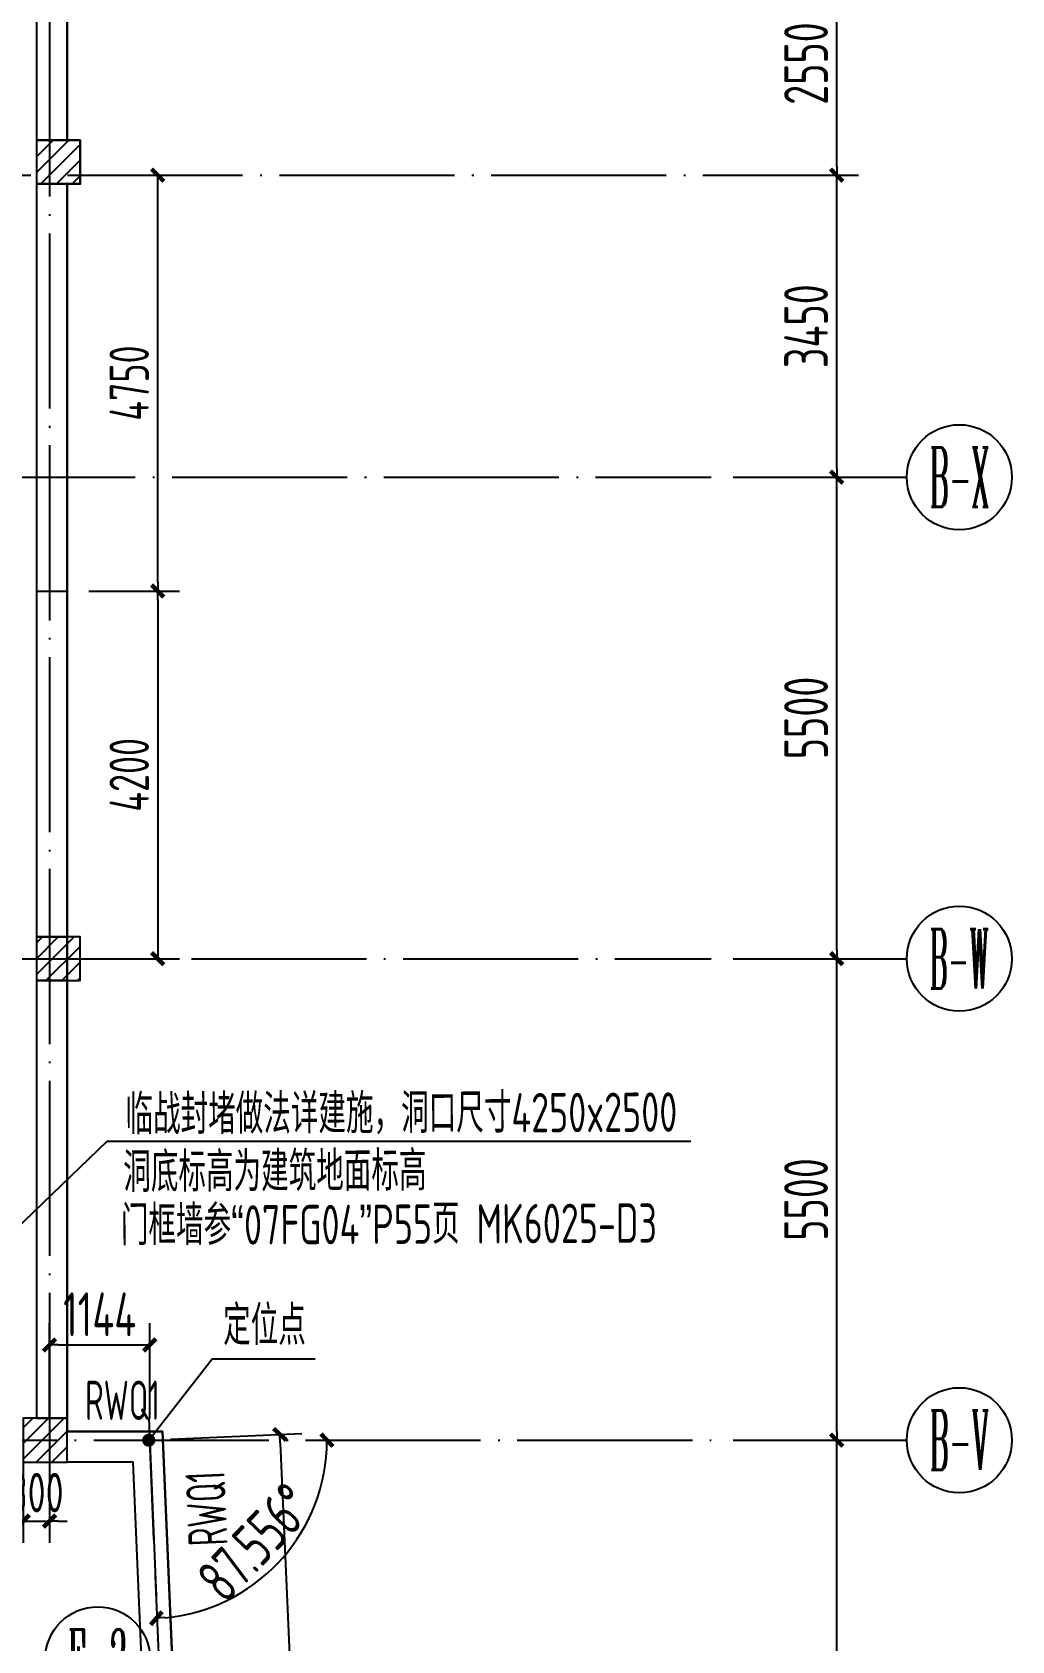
# Model space of a CAD drawing. Header units: millimetres. Extents: x 156735 to 386235, y 467499 to 703525.
# Drawn here: x 358848 to 370043, y 632703 to 651078 of the extents above; entities that cross this region are included whole.
import ezdxf
from ezdxf.enums import TextEntityAlignment as Align

# ---------------------------------------------------------------- set-up
doc = ezdxf.new("R2010")
doc.units = ezdxf.units.MM
doc.header["$LTSCALE"] = 100
doc.header["$PDMODE"] = 35
doc.header["$PDSIZE"] = 200
doc.linetypes.add('DOTE', pattern=[2.42, 2, -0.2, 0.02, -0.2])
for name, color, linetype in [('B-TEXT', 7, 'Continuous'), ('COLU', 7, 'Continuous'), ('h斜线-柱', 7, 'Continuous'), ('Q-AXIS', 3, 'Continuous'), ('Q-DIM', 4, 'Continuous'), ('Q-dote', 253, 'DOTE'), ('Q-TEXT', 2, 'Continuous'), ('WALL', 3, 'Continuous')]:
    doc.layers.add(name, color=color, linetype=linetype)
doc.styles.add('_TCH_AXIS', font='COMPLEX', dxfattribs={"bigfont": 'GBCBIG'})
doc.styles.add('COMPLEX', font='tssdeng.shx', dxfattribs={"width": 0.7, "bigfont": 'tssdchn.shx'})
doc.styles.add('TSSD_Dimension', font='Tssdeng.shx', dxfattribs={"width": 0.7, "bigfont": 'hztxt.shx'})
doc.styles.add('TSSD_REIN', font='Tssdeng.shx', dxfattribs={"width": 0.7, "bigfont": 'hztxt.shx'})
doc.dimstyles.new('TSSD_100_100', dxfattribs={"dimtxt": 300, "dimasz": 100, "dimexe": 100, "dimexo": 250, "dimgap": 100, "dimtad": 1, "dimdec": 0, "dimzin": 0, "dimdsep": 46, "dimtxsty": 'TSSD_Dimension', "dimblk": 'ARCHTICK', "dimcen": 0, "dimdle": 100, "dimclrt": 7, "dimadec": 0, "dimazin": 0, "dimtfac": 1, "dimtdec": 0, "dimtix": 1, "dimtmove": 2, "dimatfit": 3, "dimfxl": 1, "dimtolj": 1, "dimtzin": 0, "dimarcsym": 0})
doc.dimstyles.new('TSSD_100_100$0', dxfattribs={"dimtxt": 300, "dimasz": 100, "dimexe": 250, "dimexo": 250, "dimgap": 100, "dimtad": 1, "dimdec": 0, "dimzin": 0, "dimdsep": 46, "dimtxsty": 'TSSD_Dimension', "dimblk": '_tsdbk', "dimblk1": '_tsdbk', "dimblk2": '_tsdbk', "dimsah": 1, "dimcen": 0, "dimclrt": 7, "dimadec": 0, "dimazin": 0, "dimtfac": 1, "dimtdec": 0, "dimtix": 1, "dimtmove": 2, "dimatfit": 3, "dimldrblk": '_tsdbk', "dimfxl": 1, "dimtolj": 1, "dimtzin": 0, "dimarcsym": 0})
pattern_1 = [(45, (-467527.32, -323147.44), (-89.802561, 89.802561), [])]

# ---------------------------------------------------------------- blocks, each defined once
blk = doc.blocks.new('_tsdbk')
blk.add_line((-1, 0), (0, 0))
at = {"const_width": 0.5}
blk.add_lwpolyline([(-0.7, -0.7), (0.7, 0.7)], dxfattribs=at)
blk = doc.blocks.new('*D624')
at = {"layer": 'Defpoints', "color": 0}
for p in [(366607, 645995), (368041, 645995), (366607, 640495)]:
    blk.add_point(p, dxfattribs=at)
at = {"layer": 'Q-AXIS', "color": 0, "lineweight": -2}
for p, q in [((366857, 645995), (368291, 645995)), ((368041, 640595), (368041, 645895)), ((366857, 640495), (368291, 640495))]:
    blk.add_line(p, q, dxfattribs=at)
at = {"layer": 'Q-AXIS', "color": 0, "lineweight": -2, "xscale": 100, "yscale": 100, "zscale": 100}
for p, rotation in [((368041, 645995), 90), ((368041, 640495), 270)]:
    blk.add_blockref('_tsdbk', p, dxfattribs=dict(at, rotation=rotation))
at = {"layer": 'Q-AXIS', "color": 7, "insert": (367691, 643245), "char_height": 500, "attachment_point": 5, "rotation": 90, "style": 'TSSD_Dimension'}
blk.add_mtext('\\A1;5500', dxfattribs=at)
blk = doc.blocks.new('*D625')
at = {"layer": 'Defpoints', "color": 0}
for p in [(366607, 640495), (368041, 640495), (366607, 634995)]:
    blk.add_point(p, dxfattribs=at)
at = {"layer": 'Q-AXIS', "color": 0, "lineweight": -2}
for p, q in [((366857, 640495), (368291, 640495)), ((368041, 635095), (368041, 640395)), ((366857, 634995), (368291, 634995))]:
    blk.add_line(p, q, dxfattribs=at)
at = {"layer": 'Q-AXIS', "color": 0, "lineweight": -2, "xscale": 100, "yscale": 100, "zscale": 100}
for p, rotation in [((368041, 640495), 90), ((368041, 634995), 270)]:
    blk.add_blockref('_tsdbk', p, dxfattribs=dict(at, rotation=rotation))
at = {"layer": 'Q-AXIS', "color": 7, "insert": (367691, 637745), "char_height": 500, "attachment_point": 5, "rotation": 90, "style": 'TSSD_Dimension'}
blk.add_mtext('\\A1;5500', dxfattribs=at)
blk = doc.blocks.new('*D626')
at = {"layer": 'Defpoints', "color": 0}
for p in [(366607, 634995), (368041, 634995), (366607, 628995)]:
    blk.add_point(p, dxfattribs=at)
at = {"layer": 'Q-AXIS', "color": 0, "lineweight": -2}
for p, q in [((366857, 634995), (368291, 634995)), ((368041, 629095), (368041, 634895)), ((366857, 628995), (368291, 628995))]:
    blk.add_line(p, q, dxfattribs=at)
at = {"layer": 'Q-AXIS', "color": 0, "lineweight": -2, "xscale": 100, "yscale": 100, "zscale": 100}
for p, rotation in [((368041, 634995), 90), ((368041, 628995), 270)]:
    blk.add_blockref('_tsdbk', p, dxfattribs=dict(at, rotation=rotation))
at = {"layer": 'Q-AXIS', "color": 7, "insert": (367691, 631995), "char_height": 500, "attachment_point": 5, "rotation": 90, "style": 'TSSD_Dimension'}
blk.add_mtext('\\A1;6000', dxfattribs=at)
blk = doc.blocks.new('*D647')
at = {"layer": 'Defpoints', "color": 0}
for p in [(360191, 636083), (359046, 634995), (360191, 634995)]:
    blk.add_point(p, dxfattribs=at)
at = {"layer": 'Q-AXIS', "color": 0, "lineweight": -2}
for p, q in [((359046, 635245), (359046, 636333)), ((360191, 635245), (360191, 636333)), ((359146, 636083), (360091, 636083))]:
    blk.add_line(p, q, dxfattribs=at)
at = {"layer": 'Q-AXIS', "color": 0, "lineweight": -2, "xscale": 100, "yscale": 100, "zscale": 100, "rotation": 180}
blk.add_blockref('_tsdbk', (359046, 636083), dxfattribs=at)
at = {"layer": 'Q-AXIS', "color": 0, "lineweight": -2, "xscale": 100, "yscale": 100, "zscale": 100}
blk.add_blockref('_tsdbk', (360191, 636083), dxfattribs=at)
at = {"layer": 'Q-AXIS', "color": 7, "insert": (359619, 636433), "char_height": 500, "attachment_point": 5, "style": 'TSSD_Dimension'}
blk.add_mtext('\\A1;1144', dxfattribs=at)
blk = doc.blocks.new('_AXISO')
blk.add_circle((0, 0), 0.5)
at = {"layer": 'B-TEXT', "style": 'COMPLEX', "width": 1.450893}
blk.add_attdef('A', text='', height=0.56, dxfattribs=at).set_placement((0.249375, -0.28), (0.749375, -0.28), align=Align.FIT)
blk = doc.blocks.new('*D649')
at = {"layer": 'Defpoints', "color": 0}
for p in [(360180, 634995), (360180, 634995), (362506, 634995), (361248, 633261), (360267, 632965)]:
    blk.add_point(p, dxfattribs=at)
at = {"layer": 'Q-AXIS', "color": 0, "lineweight": -2}
blk.add_line((360277, 632715), (360278, 632711), dxfattribs=at)
blk.add_arc((360180, 634995), 2036, 275.2587, 357.1852, dxfattribs=at)
at = {"layer": 'Q-AXIS', "color": 0, "lineweight": -2, "xscale": 100, "yscale": 100, "zscale": 100}
for p, rotation in [((362216, 634995), 88.59261892597891), ((360267, 632961), 183.8513664177837)]:
    blk.add_blockref('_tsdbk', p, dxfattribs=dict(at, rotation=rotation))
at = {"layer": 'Q-AXIS', "color": 7, "insert": (361397, 633828), "char_height": 500, "attachment_point": 5, "rotation": 46.222, "style": 'TSSD_Dimension'}
blk.add_mtext('\\A1;87.556°', dxfattribs=at)
blk = doc.blocks.new('*D650')
at = {"layer": 'Defpoints', "color": 0}
for p in [(360180, 634995), (360501, 627728), (361999, 627794)]:
    blk.add_point(p, dxfattribs=at)
at = {"layer": 'Q-AXIS', "color": 0, "lineweight": -2}
for p, q in [((360430, 635006), (361928, 635072)), ((361683, 634961), (361995, 627894)), ((360751, 627739), (362249, 627805))]:
    blk.add_line(p, q, dxfattribs=at)
at = {"layer": 'Q-AXIS', "color": 0, "lineweight": -2, "xscale": 100, "yscale": 100, "zscale": 100}
for p, rotation in [((361679, 635061), 92.52796157991517), ((361999, 627794), 272.5279615799153)]:
    blk.add_blockref('_tsdbk', p, dxfattribs=dict(at, rotation=rotation))
at = {"layer": 'Q-AXIS', "color": 7, "insert": (362189, 631443), "char_height": 500, "attachment_point": 5, "rotation": 272.528, "style": 'TSSD_Dimension'}
blk.add_mtext('\\A1;7274', dxfattribs=at)
blk = doc.blocks.new('*D658')
at = {"layer": 'Defpoints', "color": 0}
for p in [(366607, 649445), (368041, 649445), (366607, 645995)]:
    blk.add_point(p, dxfattribs=at)
at = {"layer": 'Q-AXIS', "color": 0, "lineweight": -2}
for p, q in [((366857, 649445), (368291, 649445)), ((368041, 646095), (368041, 649345)), ((366857, 645995), (368291, 645995))]:
    blk.add_line(p, q, dxfattribs=at)
at = {"layer": 'Q-AXIS', "color": 0, "lineweight": -2, "xscale": 100, "yscale": 100, "zscale": 100}
for p, rotation in [((368041, 649445), 90), ((368041, 645995), 270)]:
    blk.add_blockref('_tsdbk', p, dxfattribs=dict(at, rotation=rotation))
at = {"layer": 'Q-AXIS', "color": 7, "insert": (367691, 647720), "char_height": 500, "attachment_point": 5, "rotation": 90, "style": 'TSSD_Dimension'}
blk.add_mtext('\\A1;3450', dxfattribs=at)
blk = doc.blocks.new('*D921')
at = {"layer": 'Defpoints', "color": 0}
for p in [(359246, 644695), (359256, 640495), (360282, 640495)]:
    blk.add_point(p, dxfattribs=at)
at = {"layer": 'Q-DIM', "color": 0, "lineweight": -2}
for p, q in [((359496, 644695), (360532, 644695)), ((360282, 644595), (360282, 640595)), ((359506, 640495), (360532, 640495))]:
    blk.add_line(p, q, dxfattribs=at)
at = {"layer": 'Q-DIM', "color": 0, "lineweight": -2, "xscale": 100, "yscale": 100, "zscale": 100}
for p, rotation in [((360282, 644695), 90), ((360282, 640495), 270)]:
    blk.add_blockref('_tsdbk', p, dxfattribs=dict(at, rotation=rotation))
at = {"layer": 'Q-DIM', "color": 7, "insert": (359957, 642595), "char_height": 450, "attachment_point": 5, "rotation": 90, "style": 'TSSD_Dimension'}
blk.add_mtext('\\A1;4200', dxfattribs=at)
blk = doc.blocks.new('*D929')
at = {"layer": 'Defpoints', "color": 0}
for p in [(366607, 651995), (368041, 651995), (366607, 649445)]:
    blk.add_point(p, dxfattribs=at)
at = {"layer": 'Q-AXIS', "color": 0, "lineweight": -2}
for p, q in [((366857, 651995), (368291, 651995)), ((368041, 649545), (368041, 651895)), ((366857, 649445), (368291, 649445))]:
    blk.add_line(p, q, dxfattribs=at)
at = {"layer": 'Q-AXIS', "color": 0, "lineweight": -2, "xscale": 100, "yscale": 100, "zscale": 100}
for p, rotation in [((368041, 651995), 90), ((368041, 649445), 270)]:
    blk.add_blockref('_tsdbk', p, dxfattribs=dict(at, rotation=rotation))
at = {"layer": 'Q-AXIS', "color": 7, "insert": (367691, 650720), "char_height": 500, "attachment_point": 5, "rotation": 90, "style": 'TSSD_Dimension'}
blk.add_mtext('\\A1;2550', dxfattribs=at)
blk = doc.blocks.new('*D946')
at = {"layer": 'Defpoints', "color": 0}
for p in [(359246, 649445), (360282, 649445), (359246, 644695)]:
    blk.add_point(p, dxfattribs=at)
at = {"layer": 'Q-DIM', "color": 0, "lineweight": -2}
for p, q in [((359496, 649445), (360532, 649445)), ((360282, 644795), (360282, 649345)), ((359496, 644695), (360532, 644695))]:
    blk.add_line(p, q, dxfattribs=at)
at = {"layer": 'Q-DIM', "color": 0, "lineweight": -2, "xscale": 100, "yscale": 100, "zscale": 100}
for p, rotation in [((360282, 649445), 90), ((360282, 644695), 270)]:
    blk.add_blockref('_tsdbk', p, dxfattribs=dict(at, rotation=rotation))
at = {"layer": 'Q-DIM', "color": 7, "insert": (359957, 647070), "char_height": 450, "attachment_point": 5, "rotation": 90, "style": 'TSSD_Dimension'}
blk.add_mtext('\\A1;4750', dxfattribs=at)
blk = doc.blocks.new('*D953')
at = {"layer": 'Defpoints', "color": 0}
for p in [(358746, 634995), (359046, 634995), (359046, 634071)]:
    blk.add_point(p, dxfattribs=at)
at = {"layer": 'Q-DIM', "color": 0, "lineweight": -2}
for p, q in [((358746, 634745), (358746, 633821)), ((359046, 634745), (359046, 633821)), ((358646, 634071), (358546, 634071)), ((358746, 634071), (359046, 634071)), ((359146, 634071), (359246, 634071))]:
    blk.add_line(p, q, dxfattribs=at)
at = {"layer": 'Q-DIM', "color": 0, "lineweight": -2, "xscale": 100, "yscale": 100, "zscale": 100}
blk.add_blockref('_tsdbk', (358746, 634071), dxfattribs=at)
at = {"layer": 'Q-DIM', "color": 0, "lineweight": -2, "xscale": 100, "yscale": 100, "zscale": 100, "rotation": 180}
blk.add_blockref('_tsdbk', (359046, 634071), dxfattribs=at)
at = {"layer": 'Q-DIM', "color": 7, "insert": (358896, 634396), "char_height": 450, "attachment_point": 5, "style": 'TSSD_Dimension'}
blk.add_mtext('\\A1;300', dxfattribs=at)

msp = doc.modelspace()

# ---------------------------------------------------------------- hatches: boundary and pattern name
at = {"layer": 'h斜线-柱'}
h = msp.add_hatch(dxfattribs=at)
h.set_pattern_fill('ANSI31', color=256, scale=40, style=0)
h.set_pattern_definition(pattern_1)
h.paths.add_polyline_path([(358896.5, 649344.7), (359396.5, 649344.7), (359396.5, 649844.7), (358896.5, 649844.7)])
h = msp.add_hatch(dxfattribs=at)
h.set_pattern_fill('ANSI31', color=256, scale=40, style=0)
h.set_pattern_definition(pattern_1)
h.paths.add_polyline_path([(358896.5, 640244.7), (359396.5, 640244.7), (359396.5, 640744.7), (358896.5, 640744.7)])
h = msp.add_hatch(dxfattribs=at)
h.set_pattern_fill('ANSI31', color=256, scale=40, style=0)
h.set_pattern_definition(pattern_1)
h.paths.add_polyline_path([(358746.5, 634744.7), (359246.5, 634744.7), (359246.5, 635244.7), (358746.5, 635244.7)])

# ---------------------------------------------------------------- linework, layer by layer
at = {"color": 6, "lineweight": 30}
for points in [[(359246.5, 644694.7), (359246.5, 649344.7), (359396.5, 649344.7), (359396.5, 649844.7), (359246.5, 649844.7), (359246.5, 655944.7), (359396.5, 655944.7), (359396.5, 656444.7), (359196.5, 656444.7), (359196.5, 660476.5), (359196.5, 660864.9), (359196.5, 661044.7)], [(359246.5, 635094.7), (360336.6, 635094.7), (362535.6, 583574.8)]]:
    msp.add_lwpolyline(points, dxfattribs=at)
at = {"color": 1, "lineweight": 30}
msp.add_lwpolyline([(359246.5, 635094.7), (359246.5, 644694.7)], dxfattribs=at)
at = {"layer": 'COLU'}
for points in [[(358896.5, 649344.7), (359396.5, 649344.7), (359396.5, 649844.7), (358896.5, 649844.7)], [(358896.5, 640244.7), (359396.5, 640244.7), (359396.5, 640744.7), (358896.5, 640744.7)], [(358746.5, 634744.7), (359246.5, 634744.7), (359246.5, 635244.7), (358746.5, 635244.7)]]:
    msp.add_lwpolyline(points, close=True, dxfattribs=at)
at = {"layer": 'Q-AXIS'}
for p, q in [((366857.1, 645994.7), (368842.5, 645994.7)), ((366857.1, 640494.7), (368842.5, 640494.7)), ((360180.1, 635244.7), (360266.7, 633214.9)), ((366857.1, 634994.7), (368842.5, 634994.7))]:
    msp.add_line(p, q, dxfattribs=at)
msp.add_lwpolyline([(360180.1, 634994.7), (360906.5, 635925.1), (362082.2, 635925.1)], dxfattribs=at)
at = {"layer": 'Q-AXIS', "const_width": 75}
msp.add_lwpolyline([(360214.9, 635008.7, -1), (360145.3, 634980.7, -1)], format="xyb", close=True, dxfattribs=at)
at = {"layer": 'Q-dote', "ltscale": 10}
for p, q in [((359046.5, 677819.9), (359046.5, 634744.7)), ((301173.2, 649444.7), (366857.1, 649444.7)), ((301173.2, 649444.7), (366857.1, 649444.7)), ((191046.5, 645994.7), (366607.1, 645994.7)), ((191267.2, 640494.7), (366607.1, 640494.7)), ((236131.7, 634994.7), (366607.1, 634994.7)), ((364986.2, 522641), (360190.8, 634994.7))]:
    msp.add_line(p, q, dxfattribs=at)
at = {"layer": 'Q-TEXT'}
for q in [(356559.7, 635378.2), (366375.7, 638412.4)]:
    msp.add_line((359704.7, 638412.4), q, dxfattribs=at)
at = {"layer": 'WALL'}
msp.add_line((358896.5, 644694.7), (359246.5, 644694.7), dxfattribs=at)
for points in [[(359246.5, 655944.7), (358896.5, 655944.7), (358896.5, 649844.7), (359246.5, 649844.7)], [(359246.5, 649344.7), (358896.5, 649344.7), (358896.5, 640744.7), (359246.5, 640744.7)], [(359246.5, 640244.7), (358896.5, 640244.7), (358896.5, 635244.7), (359246.5, 635244.7)], [(359246.5, 635094.7), (360336.6, 635094.7), (360640.1, 627984.3), (360290.4, 627969.4), (360001.3, 634744.7), (359246.5, 634744.7)]]:
    msp.add_lwpolyline(points, close=True, dxfattribs=at)

# ---------------------------------------------------------------- block references
at = {"layer": 'Q-AXIS'}
ref = msp.add_blockref('_AXISO', (369442.5, 645994.7), dxfattribs=dict(at, xscale=1199.999999999998, yscale=1200, zscale=1200, rotation=359.9996457873818))
ref.add_attrib('A', 'B-X', dxfattribs={"color": 7, "height": 678.82, "rotation": 359.99965, "style": '_TCH_AXIS', "width": 0.318182}).set_placement((369103.1, 645655.3), (369781.9, 645655.3), align=Align.FIT)
ref = msp.add_blockref('_AXISO', (369442.5, 640494.7), dxfattribs=dict(at, xscale=1199.999999999998, yscale=1200, zscale=1200, rotation=359.9996457873818))
ref.add_attrib('A', 'B-W', dxfattribs={"color": 7, "height": 678.82, "rotation": 359.99965, "style": '_TCH_AXIS', "width": 0.3}).set_placement((369103.1, 640155.3), (369781.9, 640155.3), align=Align.FIT)
ref = msp.add_blockref('_AXISO', (369442.5, 634994.7), dxfattribs=dict(at, xscale=1199.999999999998, yscale=1200, zscale=1200, rotation=359.9996457873818))
ref.add_attrib('A', 'B-V', dxfattribs={"color": 7, "height": 678.82, "rotation": 359.99965, "style": '_TCH_AXIS', "width": 0.318182}).set_placement((369103.1, 634655.3), (369781.9, 634655.3), align=Align.FIT)
ref = msp.add_blockref('_AXISO', (359597, 632491.5), dxfattribs=dict(at, xscale=1199.999999999969, yscale=1200, zscale=1200, rotation=359.9996457873763))
ref.add_attrib('A', 'E-3', dxfattribs={"color": 7, "height": 678.82, "rotation": 359.99965, "style": '_TCH_AXIS', "width": 0.344262}).set_placement((359257.6, 632152.1), (359936.4, 632152.1), align=Align.FIT)

# ---------------------------------------------------------------- texts
at = {"layer": 'Q-AXIS', "style": 'TSSD_REIN', "width": 0.7}
msp.add_text('定位点', height=450, dxfattribs=at).set_placement((361503, 636081.3), align=Align.CENTER)
at = {"layer": 'Q-TEXT', "style": 'TSSD_REIN'}
for s, rotation, width, p in [('临战封堵做法详建施，洞口尺寸4250x2500', 0.27833, 0.7, (359914.9, 638488.3)), ('洞底标高为建筑地面标高', 0.27833, 0.7, (359890.1, 637829.9)), ('门框墙参“07FG04”P55页 MK6025-D3', 0.27833, 0.7, (359862.6, 637221.7)), ('RWQ1', 360, 0.6, (359452.3, 635225.9)), ('RWQ1', 92.44399, 0.6, (361083.4, 633796.7))]:
    msp.add_text(s, height=450, rotation=rotation, dxfattribs=dict(at, width=width)).set_placement(p)

# ---------------------------------------------------------------- dimensions: what is measured, and where the dimension line sits
at = {"layer": 'Q-AXIS'}
for base, p1, p2, picture, middle in [((368040.9, 651994.7), (366607.1, 649444.7), (366607.1, 651994.7), '*D929', (367690.9, 650719.7)), ((368040.9, 649444.7), (366607.1, 645994.7), (366607.1, 649444.7), '*D658', (367690.9, 647719.7)), ((368040.9, 645994.7), (366607.1, 640494.7), (366607.1, 645994.7), '*D624', (367690.9, 643244.7)), ((368040.9, 640494.7), (366607.1, 634994.7), (366607.1, 640494.7), '*D625', (367690.9, 637744.7)), ((368040.9, 634994.7), (366607.1, 628994.7), (366607.1, 634994.7), '*D626', (367690.9, 631994.7))]:
    dim = msp.add_linear_dim(base=base, p1=p1, p2=p2, angle=90, dimstyle='TSSD_100_100$0', override={"dimtxt": 500}, dxfattribs=at)
    dim.commit()
    dim.dimension.update_dxf_attribs({"geometry": picture, "text_midpoint": middle})
dim = msp.add_linear_dim(base=(360190.8, 636083), p1=(359046.5, 634994.7), p2=(360190.8, 634994.7), dimstyle='TSSD_100_100$0', override={"dimtxt": 500}, dxfattribs=at)
dim.commit()
dim.dimension.update_dxf_attribs({"geometry": '*D647', "text_midpoint": (359618.6, 636433)})
dim = msp.add_aligned_dim(p1=(360180.1, 634994.7), p2=(360500.9, 627728.2), distance=1500, dimstyle='TSSD_100_100$0', override={"dimtxt": 500}, dxfattribs=at)
dim.commit()
dim.dimension.update_dxf_attribs({"geometry": '*D650', "text_midpoint": (362188.7, 631443)})
dim = msp.add_angular_dim_2l(base=(361247.6929, 633261.3497), line1=((360180.1009, 634994.7073), (360266.7344, 632964.9386)), line2=((360180.1009, 634994.7073), (362506.3075, 634994.7073)), dimstyle='TSSD_100_100', override={"dimtxt": 500, "dimexe": 250, "dimblk": '_tsdbk', "dimblk1": '_tsdbk', "dimblk2": '_tsdbk', "dimsah": 1, "dimdle": 0, "dimadec": 3, "dimldrblk": '_tsdbk'}, dxfattribs=at)
dim.commit()
dim.dimension.update_dxf_attribs({"geometry": '*D649', "text_midpoint": (361397.2565, 633828.3935)})
at = {"layer": 'Q-DIM'}
for base, p2, picture, middle in [((360281.6, 649444.7), (359246.5, 649444.7), '*D946', (359956.6, 647069.7)), ((360281.6, 640494.7), (359255.7, 640494.7), '*D921', (359956.6, 642594.7))]:
    dim = msp.add_linear_dim(base=base, p1=(359246.5, 644694.7), p2=p2, angle=90, dimstyle='TSSD_100_100$0', override={"dimtxt": 450}, dxfattribs=at)
    dim.commit()
    dim.dimension.update_dxf_attribs({"geometry": picture, "text_midpoint": middle})
dim = msp.add_linear_dim(base=(359046.5, 634071.1), p1=(358746.5, 634994.7), p2=(359046.5, 634994.7), dimstyle='TSSD_100_100$0', override={"dimtxt": 450}, dxfattribs=at)
dim.commit()
dim.dimension.update_dxf_attribs({"geometry": '*D953', "text_midpoint": (358896.5, 634396.1)})

doc.saveas('drawing.dxf')
